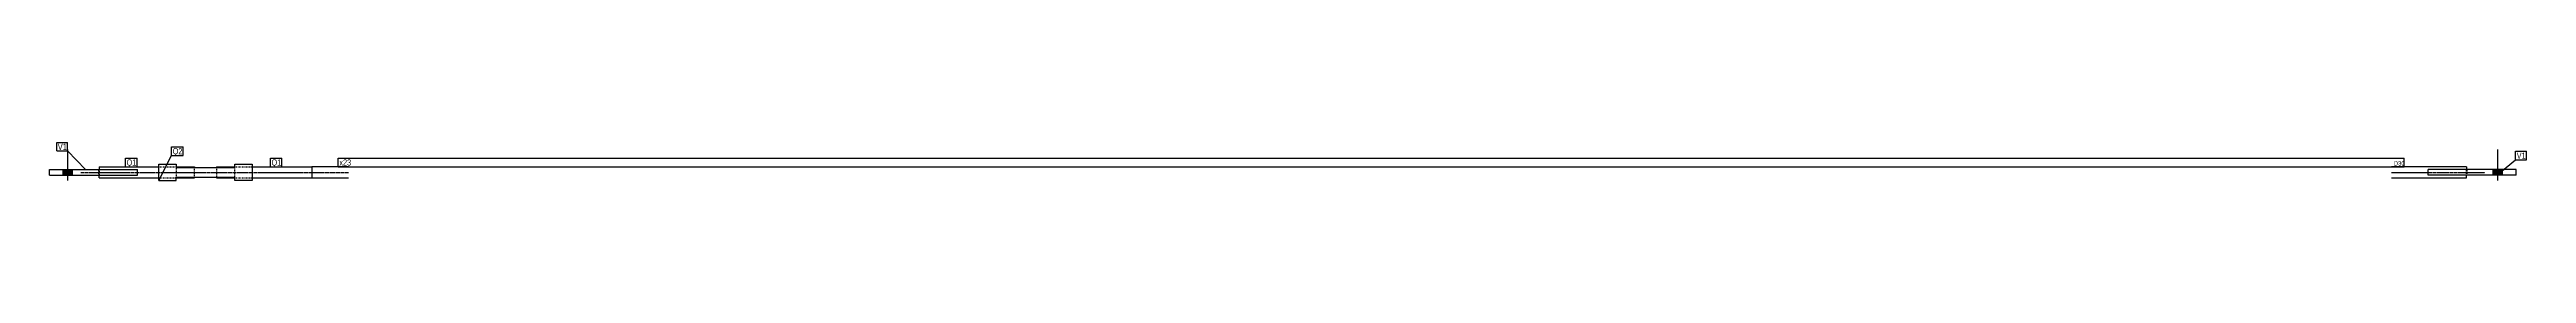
# Model space of a CAD drawing. Header units: millimetres. Extents: x 12 to 19729, y 12 to 361.
# Drawn here: x 12 to 6763, y 12 to 116 of the extents above; entities that cross this region are included whole.
import ezdxf

# ---------------------------------------------------------------- set-up
doc = ezdxf.new("R2010")
doc.units = ezdxf.units.MM
doc.linetypes.add('DXK_LINE_DOT2', pattern=[3.9198, 1.9599, -1.9599])
doc.linetypes.add('DXK_LINE_DOT3', pattern=[5.9187, 2.979, -0.9799, 0.9799, -0.9799])
doc.layers.add('STÅL', color=7, linetype='Continuous')
doc.layers.add('TEKST', color=7, linetype='Continuous')
doc.styles.add('Arial Narrow', font='ARIALN.TTF', dxfattribs={"height": 0.2})

msp = doc.modelspace()

# ---------------------------------------------------------------- hatches: boundary and pattern name
at = {"layer": 'STÅL', "linetype": 'Continuous'}
for points in [[(49, 27), (75, 27), (75, 42), (49, 42)], [(6698.1, 42), (6672.1, 42), (6672.1, 27), (6698.1, 27)]]:
    msp.add_hatch(color=96, dxfattribs=at).paths.add_polyline_path(points)

# ---------------------------------------------------------------- linework, layer by layer
at = {"layer": 'STÅL', "color": 96, "linetype": 'Continuous'}
for p, q in [((62, 12), (62, 97)), ((6685.1, 12), (6685.1, 97)), ((49, 27), (49, 42)), ((75, 27), (75, 42)), ((6672.1, 27), (6672.1, 42)), ((6698.1, 27), (6698.1, 42))]:
    msp.add_line(p, q, dxfattribs=at)
at = {"layer": 'STÅL', "color": 2, "linetype": 'Continuous'}
for p, q in [((12, 42), (252, 42)), ((12, 27), (12, 42)), ((12, 27), (252, 27)), ((147, 49.5), (309.5, 49.5)), ((147, 49.5), (147, 42)), ((147, 19.5), (147, 27)), ((147, 19.5), (309.5, 19.5)), ((252, 27), (252, 42)), ((309.5, 57), (357, 57)), ((309.5, 12), (309.5, 57)), ((309.5, 12), (357, 12)), ((357, 57), (357, 47.7)), ((357, 49.5), (407, 49.5)), ((357, 47.7), (517, 47.7)), ((357, 12), (357, 21.3)), ((357, 21.3), (517, 21.3)), ((357, 19.5), (407, 19.5)), ((407, 49.5), (407, 47.7)), ((407, 19.5), (407, 21.3)), ((467, 49.5), (517, 49.5)), ((467, 49.5), (467, 47.7)), ((467, 21.3), (467, 19.5)), ((467, 19.5), (517, 19.5)), ((517, 57), (564.5, 57)), ((517, 47.7), (517, 57)), ((517, 12), (517, 21.3)), ((564.5, 12), (517, 12)), ((564.5, 57), (564.5, 34.5)), ((564.5, 49.5), (727, 49.5)), ((564.5, 34.5), (564.5, 12)), ((564.5, 19.5), (727, 19.5)), ((727, 49.5), (727, 34.5)), ((827, 49.5), (727, 49.5)), ((727, 49.5), (727, 19.5)), ((727, 34.5), (727, 19.5)), ((727, 19.5), (827, 19.5)), ((6600.1, 49.5), (6395.1, 49.5)), ((6395.1, 19.5), (6600.1, 19.5)), ((6735.1, 42), (6495.1, 42)), ((6495.1, 27), (6495.1, 42)), ((6735.1, 27), (6495.1, 27)), ((6600.1, 49.5), (6600.1, 42)), ((6600.1, 19.5), (6600.1, 27)), ((6735.1, 27), (6735.1, 42))]:
    msp.add_line(p, q, dxfattribs=at)
at = {"layer": 'STÅL', "color": 7, "linetype": 'DXK_LINE_DOT3'}
for p, q in [((97, 34.5), (457, 34.5)), ((457, 34.5), (777, 34.5)), ((777, 34.5), (827, 34.5)), ((6395.1, 34.5), (6650.1, 34.5))]:
    msp.add_line(p, q, dxfattribs=at)
at = {"layer": 'STÅL', "color": 7, "linetype": 'DXK_LINE_DOT2'}
for p, q in [((146, 27), (146, 42)), ((147, 42), (147, 27)), ((309.5, 49.5), (357, 49.5)), ((309.5, 19.5), (357, 19.5)), ((357, 54), (357, 21.3)), ((407, 21.3), (407, 47.7)), ((467, 47.7), (467, 21.5)), ((467, 21.5), (467, 21.3)), ((517, 49.5), (564.5, 49.5)), ((517, 15), (517, 47.7)), ((517, 19.5), (564.5, 19.5)), ((6600.1, 27), (6600.1, 42)), ((6601.1, 27), (6601.1, 42))]:
    msp.add_line(p, q, dxfattribs=at)

# ---------------------------------------------------------------- next in the draw order: wipeouts: each hides what was drawn before it
at = {"color": 0}
for points in [[(58, 95.6), (58, 113.1), (34.6, 113.1), (34.6, 95.6)], [(247.6, 53), (247.6, 70.5), (222, 70.5), (222, 53)], [(373.3, 83.7), (373.3, 101.2), (347.7, 101.2), (347.7, 83.7)], [(642.6, 53), (642.6, 70.5), (617, 70.5), (617, 53)], [(6396, 53), (6396, 70.5), (802, 70.5), (802, 53)], [(6760.2, 71.7), (6760.2, 89.2), (6736.7, 89.2), (6736.7, 71.7)]]:
    msp.add_wipeout(points, dxfattribs=at).dxf.layer = 'TEKST'

# ---------------------------------------------------------------- next in the draw order: wipeouts: each hides what was drawn before it
for points in [[(58, 95.6), (58, 113.1), (34.6, 113.1), (34.6, 95.6)], [(247.6, 53), (247.6, 70.5), (222, 70.5), (222, 53)], [(373.3, 83.7), (373.3, 101.2), (347.7, 101.2), (347.7, 83.7)], [(642.6, 53), (642.6, 70.5), (617, 70.5), (617, 53)], [(6396, 53), (6396, 70.5), (802, 70.5), (802, 53)], [(6760.2, 71.7), (6760.2, 89.2), (6736.7, 89.2), (6736.7, 71.7)]]:
    msp.add_wipeout(points, dxfattribs=at).dxf.layer = 'TEKST'

# ---------------------------------------------------------------- next in the draw order: linework, layer by layer
at = {"layer": 'TEKST', "color": 7, "linetype": 'Continuous'}
for p, q in [((31.6, 116.1), (61, 116.1)), ((31.6, 92.6), (31.6, 116.1)), ((31.6, 92.6), (61, 92.6)), ((61, 92.6), (61, 116.1)), ((109.7, 42), (61, 92.6)), ((219, 73.5), (250.6, 73.5)), ((219, 50), (219, 73.5)), ((250.6, 50), (250.6, 73.5)), ((309.5, 12), (344.7, 80.7)), ((344.7, 104.2), (376.3, 104.2)), ((344.7, 80.7), (344.7, 104.2)), ((344.7, 80.7), (376.3, 80.7)), ((376.3, 80.7), (376.3, 104.2)), ((614, 73.5), (645.6, 73.5)), ((614, 50), (614, 73.5)), ((645.6, 50), (645.6, 73.5)), ((799, 50), (799, 73.5)), ((6692, 34.7), (6733.7, 68.7)), ((6733.7, 92.2), (6763.2, 92.2)), ((6733.7, 68.7), (6733.7, 92.2)), ((6733.7, 68.7), (6763.2, 68.7)), ((6763.2, 68.7), (6763.2, 92.2)), ((219, 50), (250.6, 50)), ((614, 50), (645.6, 50))]:
    msp.add_line(p, q, dxfattribs=at)

# ---------------------------------------------------------------- next in the draw order: texts
at = {"layer": 'TEKST', "color": 3, "style": 'Arial Narrow'}
for s, p in [('V1', (34.6, 95.6)), ('Q1', (222, 53)), ('Q2', (347.7, 83.7)), ('Q1', (617, 53)), ('x23', (802, 53)), ('V1', (6736.7, 71.7))]:
    msp.add_text(s, height=16.7, dxfattribs=at).set_placement(p)

# ---------------------------------------------------------------- next in the draw order: wipeouts: each hides what was drawn before it
at = {"color": 0}
msp.add_wipeout([(6426.4, 53), (6426.4, 65.5), (6401.3, 65.5), (6401.3, 53)], dxfattribs=at).dxf.layer = 'TEKST'

# ---------------------------------------------------------------- next in the draw order: wipeouts: each hides what was drawn before it
msp.add_wipeout([(6426.4, 53), (6426.4, 65.5), (6401.3, 65.5), (6401.3, 53)], dxfattribs=at).dxf.layer = 'TEKST'

# ---------------------------------------------------------------- next in the draw order: linework, layer by layer
at = {"layer": 'TEKST', "color": 7, "linetype": 'Continuous'}
for p, q in [((799, 73.5), (6429.4, 73.5)), ((6429.4, 50), (6429.4, 73.5)), ((799, 50), (6429.4, 50))]:
    msp.add_line(p, q, dxfattribs=at)

# ---------------------------------------------------------------- next in the draw order: texts
at = {"layer": 'TEKST', "color": 3, "style": 'Arial Narrow'}
msp.add_text('D30', height=11.93, dxfattribs=at).set_placement((6401.3, 53))

doc.saveas('drawing.dxf')
